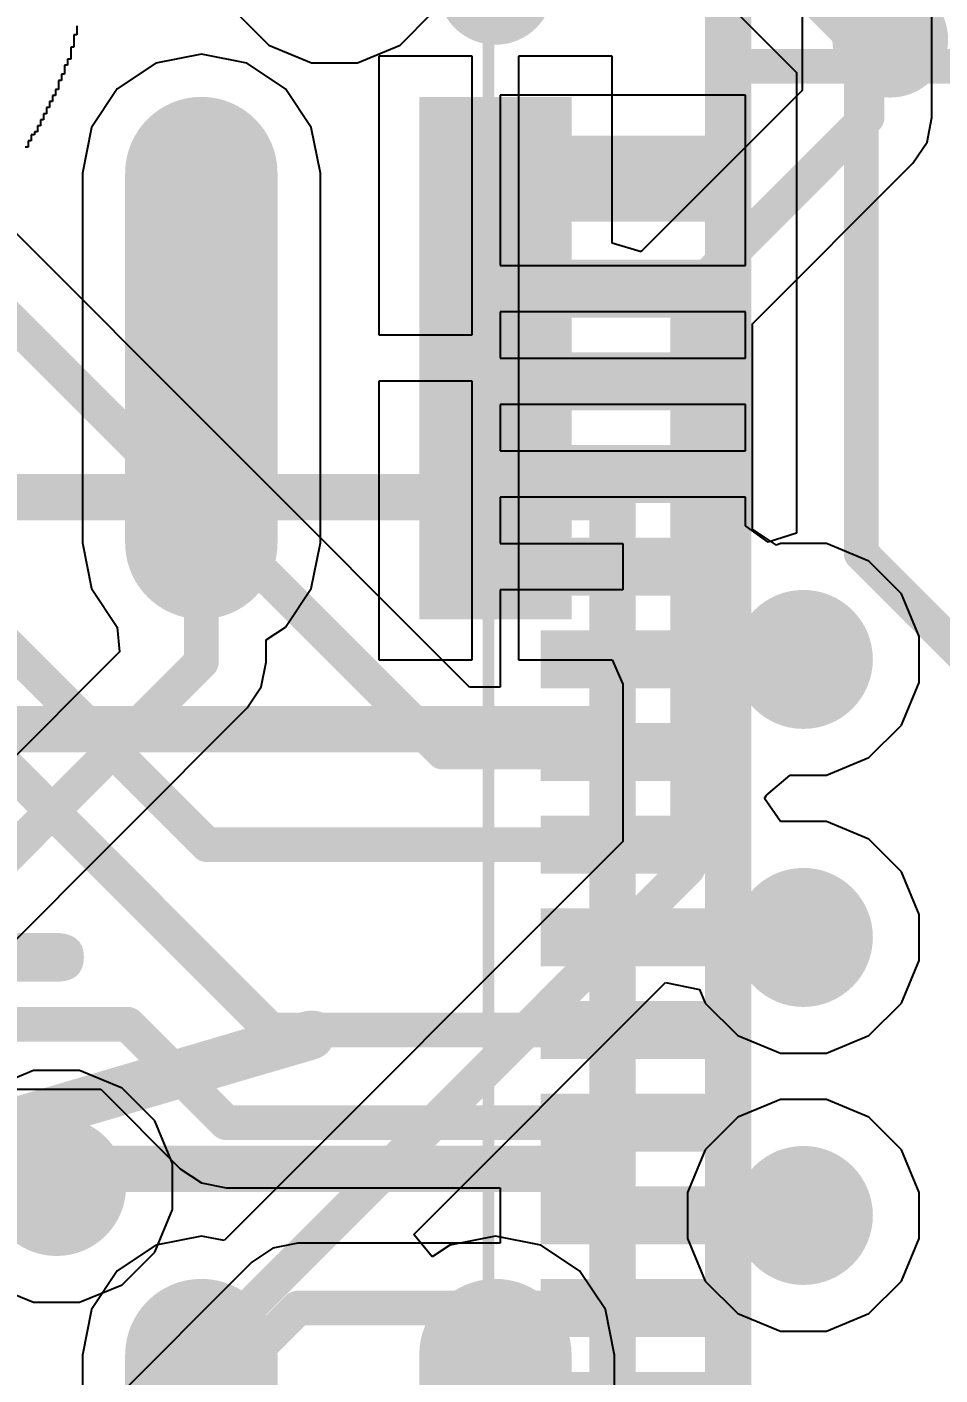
# Model space of a CAD drawing. Header units: inches. Extents: x -1.9 to 51.5, y -1.6 to 35.1.
# Drawn here: x 38.57 to 42.52, y 16.61 to 22.43 of the extents above; entities that cross this region are included whole.
import ezdxf

# ---------------------------------------------------------------- set-up
doc = ezdxf.new("R2010")
doc.units = ezdxf.units.IN
for name, color, linetype in [('Assembly Notes', 76, 'Continuous'), ('Bottom Layer', 76, 'Continuous'), ('Bottom Layer 1', 5, 'Continuous'), ('Bottom Overlay', 54, 'Continuous'), ('Bottom Paste', 16, 'Continuous'), ('Bottom Solder', 6, 'Continuous'), ('Mechanical 1', 6, 'Continuous'), ('Mechanical 13', 56, 'Continuous'), ('Mechanical 15', 56, 'Continuous'), ('Top Assembly', 56, 'Continuous'), ('Top Courtyard', 56, 'Continuous'), ('Top Layer', 16, 'Continuous'), ('Top Layer 1', 1, 'Continuous'), ('Top Overlay', 2, 'Continuous'), ('Top Paste', 8, 'Continuous'), ('Top Solder', 216, 'Continuous'), ('Via Holes', 16, 'Continuous')]:
    doc.layers.add(name, color=color, linetype=linetype)
doc.styles.add('GOST type B', font='', dxfattribs={"height": 0.2})
doc.styles.get('GOST type B').set_extended_font_data('GOST type B')

# ---------------------------------------------------------------- blocks, each defined once
blk = doc.blocks.new('DF40C_40DP_B_106')
at = {"layer": 'Bottom Layer 1'}
for points in [[(-4.115, -1.685), (-4.435, -1.685), (-4.435, -1.025), (-4.115, -1.025)], [(-3.7, -1.685), (-3.9, -1.685), (-3.9, -1.025), (-3.7, -1.025)], [(-3.3, -1.685), (-3.5, -1.685), (-3.5, -1.025), (-3.3, -1.025)], [(-2.9, -1.685), (-3.1, -1.685), (-3.1, -1.025), (-2.9, -1.025)], [(-2.5, -1.685), (-2.7, -1.685), (-2.7, -1.025), (-2.5, -1.025)], [(-2.1, -1.685), (-2.3, -1.685), (-2.3, -1.025), (-2.1, -1.025)], [(-1.7, -1.685), (-1.9, -1.685), (-1.9, -1.025), (-1.7, -1.025)], [(-1.3, -1.685), (-1.5, -1.685), (-1.5, -1.025), (-1.3, -1.025)], [(-0.9, -1.685), (-1.1, -1.685), (-1.1, -1.025), (-0.9, -1.025)], [(-0.5, -1.685), (-0.7, -1.685), (-0.7, -1.025), (-0.5, -1.025)], [(-0.1, -1.685), (-0.3, -1.685), (-0.3, -1.025), (-0.1, -1.025)], [(0.3, -1.685), (0.1, -1.685), (0.1, -1.025), (0.3, -1.025)], [(0.7, -1.685), (0.5, -1.685), (0.5, -1.025), (0.7, -1.025)]]:
    blk.add_hatch(color=5, dxfattribs=at).paths.add_polyline_path(points)
at = {"layer": 'Bottom Paste'}
for points in [[(-4.115, -1.685), (-4.435, -1.685), (-4.435, -1.025), (-4.115, -1.025)], [(-3.7, -1.685), (-3.9, -1.685), (-3.9, -1.025), (-3.7, -1.025)], [(-3.3, -1.685), (-3.5, -1.685), (-3.5, -1.025), (-3.3, -1.025)], [(-2.9, -1.685), (-3.1, -1.685), (-3.1, -1.025), (-2.9, -1.025)], [(-2.5, -1.685), (-2.7, -1.685), (-2.7, -1.025), (-2.5, -1.025)], [(-2.1, -1.685), (-2.3, -1.685), (-2.3, -1.025), (-2.1, -1.025)], [(-1.7, -1.685), (-1.9, -1.685), (-1.9, -1.025), (-1.7, -1.025)], [(-1.3, -1.685), (-1.5, -1.685), (-1.5, -1.025), (-1.3, -1.025)], [(-0.9, -1.685), (-1.1, -1.685), (-1.1, -1.025), (-0.9, -1.025)], [(-0.5, -1.685), (-0.7, -1.685), (-0.7, -1.025), (-0.5, -1.025)], [(-0.1, -1.685), (-0.3, -1.685), (-0.3, -1.025), (-0.1, -1.025)], [(0.3, -1.685), (0.1, -1.685), (0.1, -1.025), (0.3, -1.025)], [(0.7, -1.685), (0.5, -1.685), (0.5, -1.025), (0.7, -1.025)]]:
    blk.add_hatch(color=16, dxfattribs=at).paths.add_polyline_path(points)
at = {"layer": 'Bottom Solder'}
for points in [[(-4.09, -1.71), (-4.46, -1.71), (-4.46, -1), (-4.09, -1)], [(-3.675, -1.71), (-3.925, -1.71), (-3.925, -1), (-3.675, -1)], [(-3.275, -1.71), (-3.525, -1.71), (-3.525, -1), (-3.275, -1)], [(-2.875, -1.71), (-3.125, -1.71), (-3.125, -1), (-2.875, -1)], [(-2.475, -1.71), (-2.725, -1.71), (-2.725, -1), (-2.475, -1)], [(-2.075, -1.71), (-2.325, -1.71), (-2.325, -1), (-2.075, -1)], [(-1.675, -1.71), (-1.925, -1.71), (-1.925, -1), (-1.675, -1)], [(-1.275, -1.71), (-1.525, -1.71), (-1.525, -1), (-1.275, -1)], [(-0.875, -1.71), (-1.125, -1.71), (-1.125, -1), (-0.875, -1)], [(-0.475, -1.71), (-0.725, -1.71), (-0.725, -1), (-0.475, -1)], [(-0.075, -1.71), (-0.325, -1.71), (-0.325, -1), (-0.075, -1)], [(0.325, -1.71), (0.075, -1.71), (0.075, -1), (0.325, -1)], [(0.725, -1.71), (0.475, -1.71), (0.475, -1), (0.725, -1)], [(1.125, -1.71), (0.875, -1.71), (0.875, -1), (1.125, -1)]]:
    blk.add_hatch(color=6, dxfattribs=at).paths.add_polyline_path(points)
at = {"layer": 'Bottom Overlay'}
blk.add_lwpolyline([(-4.76, -0.925, 0.15, 0.15, 0), (-4.76, 0.925, 0.15, 0.15, 0)], format="xyseb", dxfattribs=at)
blk.add_lwpolyline([(-4.7975, -0.925, 0.075, 0.075, 1), (-4.7225, -0.925, 0.075, 0.075, 1)], format="xyseb", close=True, dxfattribs=at)
at = {"layer": 'Mechanical 13'}
for points in [[(-4.76, -0.925, 0.127, 0.127, 0), (-4.76, 0.925, 0.127, 0.127, 0)], [(4.76, -0.925, 0.127, 0.127, 0), (-4.76, -0.925, 0.127, 0.127, 0)]]:
    blk.add_lwpolyline(points, format="xyseb", dxfattribs=at)
blk.add_lwpolyline([(-4.7918, -0.925, 0.0635, 0.0635, 1), (-4.7283, -0.925, 0.0635, 0.0635, 1)], format="xyseb", close=True, dxfattribs=at)
blk.add_lwpolyline([(-4.7918, -0.925, 0.0635, 0.0635, 1), (-4.7283, -0.925, 0.0635, 0.0635, 1)], format="xyseb", close=True, dxfattribs=at)
at = {"layer": 'Mechanical 15'}
blk.add_lwpolyline([(5.01, -1.935, 0.05, 0.05, 0), (-5.01, -1.935, 0.05, 0.05, 0)], format="xyseb", dxfattribs=at)
blk = doc.blocks.new('SOIC_16_107')
at = {"layer": 'Top Layer 1'}
blk.add_hatch(color=1, dxfattribs=at).paths.add_polyline_path([(-3.6531, 4.749), (-1.4487, 4.749), (-1.4487, 4.141), (-3.6531, 4.141)])
h = blk.add_hatch(color=1, dxfattribs=at)
edge = h.paths.add_edge_path()
edge.add_arc((1.7527, 4.445), 0.304, 90, 180)
edge.add_line((1.4487, 4.445), (1.4487, 4.445))
edge.add_arc((1.7527, 4.445), 0.304, 180, 270)
edge.add_line((1.7527, 4.141), (3.3491, 4.141))
edge.add_arc((3.3491, 4.445), 0.304, 270, 360)
edge.add_line((3.6531, 4.445), (3.6531, 4.445))
edge.add_arc((3.3491, 4.445), 0.304, 0, 90)
edge.add_line((3.3491, 4.749), (1.7527, 4.749))
h = blk.add_hatch(color=1, dxfattribs=at)
edge = h.paths.add_edge_path()
edge.add_arc((-3.3491, 3.175), 0.304, 90, 180)
edge.add_line((-3.6531, 3.175), (-3.6531, 3.175))
edge.add_arc((-3.3491, 3.175), 0.304, 180, 270)
edge.add_line((-3.3491, 2.871), (-1.7527, 2.871))
edge.add_arc((-1.7527, 3.175), 0.304, 270, 360)
edge.add_line((-1.4487, 3.175), (-1.4487, 3.175))
edge.add_arc((-1.7527, 3.175), 0.304, 0, 90)
edge.add_line((-1.7527, 3.479), (-3.3491, 3.479))
h = blk.add_hatch(color=1, dxfattribs=at)
edge = h.paths.add_edge_path()
edge.add_arc((1.7527, 3.175), 0.304, 90, 180)
edge.add_line((1.4487, 3.175), (1.4487, 3.175))
edge.add_arc((1.7527, 3.175), 0.304, 180, 270)
edge.add_line((1.7527, 2.871), (3.3491, 2.871))
edge.add_arc((3.3491, 3.175), 0.304, 270, 360)
edge.add_line((3.6531, 3.175), (3.6531, 3.175))
edge.add_arc((3.3491, 3.175), 0.304, 0, 90)
edge.add_line((3.3491, 3.479), (1.7527, 3.479))
at = {"layer": 'Top Paste'}
blk.add_hatch(color=8, dxfattribs=at).paths.add_polyline_path([(-3.6531, 4.749), (-1.4487, 4.749), (-1.4487, 4.141), (-3.6531, 4.141)])
h = blk.add_hatch(color=8, dxfattribs=at)
edge = h.paths.add_edge_path()
edge.add_arc((1.7527, 4.445), 0.304, 90, 180)
edge.add_line((1.4487, 4.445), (1.4487, 4.445))
edge.add_arc((1.7527, 4.445), 0.304, 180, 270)
edge.add_line((1.7527, 4.141), (3.3491, 4.141))
edge.add_arc((3.3491, 4.445), 0.304, 270, 360)
edge.add_line((3.6531, 4.445), (3.6531, 4.445))
edge.add_arc((3.3491, 4.445), 0.304, 0, 90)
edge.add_line((3.3491, 4.749), (1.7527, 4.749))
h = blk.add_hatch(color=8, dxfattribs=at)
edge = h.paths.add_edge_path()
edge.add_arc((-3.3491, 3.175), 0.304, 90, 180)
edge.add_line((-3.6531, 3.175), (-3.6531, 3.175))
edge.add_arc((-3.3491, 3.175), 0.304, 180, 270)
edge.add_line((-3.3491, 2.871), (-1.7527, 2.871))
edge.add_arc((-1.7527, 3.175), 0.304, 270, 360)
edge.add_line((-1.4487, 3.175), (-1.4487, 3.175))
edge.add_arc((-1.7527, 3.175), 0.304, 0, 90)
edge.add_line((-1.7527, 3.479), (-3.3491, 3.479))
h = blk.add_hatch(color=8, dxfattribs=at)
edge = h.paths.add_edge_path()
edge.add_arc((1.7527, 3.175), 0.304, 90, 180)
edge.add_line((1.4487, 3.175), (1.4487, 3.175))
edge.add_arc((1.7527, 3.175), 0.304, 180, 270)
edge.add_line((1.7527, 2.871), (3.3491, 2.871))
edge.add_arc((3.3491, 3.175), 0.304, 270, 360)
edge.add_line((3.6531, 3.175), (3.6531, 3.175))
edge.add_arc((3.3491, 3.175), 0.304, 0, 90)
edge.add_line((3.3491, 3.479), (1.7527, 3.479))
at = {"layer": 'Top Solder'}
blk.add_hatch(color=216, dxfattribs=at).paths.add_polyline_path([(-3.6781, 4.774), (-1.4237, 4.774), (-1.4237, 4.116), (-3.6781, 4.116)])
h = blk.add_hatch(color=216, dxfattribs=at)
edge = h.paths.add_edge_path()
edge.add_arc((1.7527, 4.445), 0.329, 90, 180)
edge.add_line((1.4237, 4.445), (1.4237, 4.445))
edge.add_arc((1.7527, 4.445), 0.329, 180, 270)
edge.add_line((1.7527, 4.116), (3.3491, 4.116))
edge.add_arc((3.3491, 4.445), 0.329, 270, 360)
edge.add_line((3.6781, 4.445), (3.6781, 4.445))
edge.add_arc((3.3491, 4.445), 0.329, 0, 90)
edge.add_line((3.3491, 4.774), (1.7527, 4.774))
h = blk.add_hatch(color=216, dxfattribs=at)
edge = h.paths.add_edge_path()
edge.add_arc((-3.3491, 3.175), 0.329, 90, 180)
edge.add_line((-3.6781, 3.175), (-3.6781, 3.175))
edge.add_arc((-3.3491, 3.175), 0.329, 180, 270)
edge.add_line((-3.3491, 2.846), (-1.7527, 2.846))
edge.add_arc((-1.7527, 3.175), 0.329, 270, 360)
edge.add_line((-1.4237, 3.175), (-1.4237, 3.175))
edge.add_arc((-1.7527, 3.175), 0.329, 0, 90)
edge.add_line((-1.7527, 3.504), (-3.3491, 3.504))
h = blk.add_hatch(color=216, dxfattribs=at)
edge = h.paths.add_edge_path()
edge.add_arc((1.7527, 3.175), 0.329, 90, 180)
edge.add_line((1.4237, 3.175), (1.4237, 3.175))
edge.add_arc((1.7527, 3.175), 0.329, 180, 270)
edge.add_line((1.7527, 2.846), (3.3491, 2.846))
edge.add_arc((3.3491, 3.175), 0.329, 270, 360)
edge.add_line((3.6781, 3.175), (3.6781, 3.175))
edge.add_arc((3.3491, 3.175), 0.329, 0, 90)
edge.add_line((3.3491, 3.504), (1.7527, 3.504))
at = {"layer": 'Mechanical 1'}
for points in [[(-1.95, -4.95, 0.2, 0.2, 0), (-1.95, 4.95, 0.2, 0.2, 0)], [(1.95, 4.95, 0.2, 0.2, 0), (-1.95, 4.95, 0.2, 0.2, 0)]]:
    blk.add_lwpolyline(points, format="xyseb", dxfattribs=at)
blk.add_lwpolyline([(-2, 4.95, 0.1, 0.1, 1), (-1.9, 4.95, 0.1, 0.1, 1)], format="xyseb", close=True, dxfattribs=at)
blk.add_lwpolyline([(-2, 4.95, 0.1, 0.1, 1), (-1.9, 4.95, 0.1, 0.1, 1)], format="xyseb", close=True, dxfattribs=at)
at = {"layer": 'Top Assembly'}
blk.add_lwpolyline([(4.1531, 5.45, 0.2, 0.2, 0), (-4.1531, 5.45, 0.2, 0.2, 0)], format="xyseb", dxfattribs=at)
at = {"layer": 'Top Courtyard'}
blk.add_lwpolyline([(4.1531, 5.45, 0.2, 0.2, 0), (-4.1531, 5.45, 0.2, 0.2, 0)], format="xyseb", dxfattribs=at)
at = {"layer": 'Top Overlay'}
for points in [[(-0.9487, -4.95, 0.2, 0.2, 0), (-0.9487, 4.95, 0.2, 0.2, 0)], [(0.9487, 4.95, 0.2, 0.2, 0), (-0.9487, 4.95, 0.2, 0.2, 0)], [(0.9487, -4.95, 0.2, 0.2, 0), (0.9487, 4.95, 0.2, 0.2, 0)]]:
    blk.add_lwpolyline(points, format="xyseb", dxfattribs=at)
for points in [[(-0.9987, 4.95, 0.1, 0.1, 1), (-0.8987, 4.95, 0.1, 0.1, 1)], [(-0.9987, 4.95, 0.1, 0.1, 1), (-0.8987, 4.95, 0.1, 0.1, 1)], [(0.8987, 4.95, 0.1, 0.1, 1), (0.9987, 4.95, 0.1, 0.1, 1)], [(0.8987, 4.95, 0.1, 0.1, 1), (0.9987, 4.95, 0.1, 0.1, 1)], [(-4.0281, 4.445, 0.25, 0.25, 1), (-4.2781, 4.445, 0.25, 0.25, 1)], [(-4.0906, 4.445, 0.125, 0.125, 1), (-3.9656, 4.445, 0.125, 0.125, 1)]]:
    blk.add_lwpolyline(points, format="xyseb", close=True, dxfattribs=at)
blk = doc.blocks.new('0603R_B_137')
at = {"layer": 'Assembly Notes', "style": 'GOST type B', "text_generation_flag": 2}
blk.add_text('R13_4', height=2.15, rotation=180, dxfattribs=at).set_placement((-2.4, -1.4))
blk = doc.blocks.new('SOT223_175')
at = {"layer": 'Top Overlay'}
for points in [[(-2.8, 3.3, 0.25, 0.25, 1), (-3.05, 3.3, 0.25, 0.25, 1)], [(-3.1125, 3.3, 0.125, 0.125, 1), (-2.9875, 3.3, 0.125, 0.125, 1)], [(-2.8625, 3.3, 0.125, 0.125, 1), (-2.7375, 3.3, 0.125, 0.125, 1)]]:
    blk.add_lwpolyline(points, format="xyseb", close=True, dxfattribs=at)

msp = doc.modelspace()

# ---------------------------------------------------------------- hatches: boundary and pattern name
at = {"layer": 'Bottom Layer'}
h = msp.add_hatch(color=76, dxfattribs=at)
edge = h.paths.add_edge_path()
edge.add_arc((41.925, 19.7), 0.3, 0, 360)
h = msp.add_hatch(color=76, dxfattribs=at)
edge = h.paths.add_edge_path()
edge.add_arc((41.925, 18.5), 0.3, 0, 360)
h = msp.add_hatch(color=76, dxfattribs=at)
edge = h.paths.add_edge_path()
edge.add_arc((38.7, 17.425), 0.3, 0, 360)
h = msp.add_hatch(color=76, dxfattribs=at)
edge = h.paths.add_edge_path()
edge.add_arc((41.925, 17.3), 0.3, 0, 360)
at = {"layer": 'Bottom Layer 1'}
h = msp.add_hatch(color=5, dxfattribs=at)
edge = h.paths.add_edge_path()
edge.add_arc((41.925, 19.7), 0.3, 0, 360)
h = msp.add_hatch(color=5, dxfattribs=at)
edge = h.paths.add_edge_path()
edge.add_arc((41.925, 18.5), 0.3, 0, 360)
h = msp.add_hatch(color=5, dxfattribs=at)
edge = h.paths.add_edge_path()
edge.add_arc((38.7, 17.425), 0.3, 0, 360)
h = msp.add_hatch(color=5, dxfattribs=at)
edge = h.paths.add_edge_path()
edge.add_arc((41.925, 17.3), 0.3, 0, 360)
at = {"layer": 'Top Layer'}
h = msp.add_hatch(color=16, dxfattribs=at)
edge = h.paths.add_edge_path()
edge.add_arc((41.925, 19.7), 0.3, 0, 360)
h = msp.add_hatch(color=16, dxfattribs=at)
edge = h.paths.add_edge_path()
edge.add_arc((41.925, 18.5), 0.3, 0, 360)
h = msp.add_hatch(color=16, dxfattribs=at)
edge = h.paths.add_edge_path()
edge.add_arc((38.7, 17.425), 0.3, 0, 360)
h = msp.add_hatch(color=16, dxfattribs=at)
edge = h.paths.add_edge_path()
edge.add_arc((41.925, 17.3), 0.3, 0, 360)
at = {"layer": 'Top Layer 1'}
h = msp.add_hatch(color=1, dxfattribs=at)
edge = h.paths.add_edge_path()
edge.add_arc((41.925, 19.7), 0.3, 0, 360)
h = msp.add_hatch(color=1, dxfattribs=at)
edge = h.paths.add_edge_path()
edge.add_arc((41.925, 18.5), 0.3, 0, 360)
h = msp.add_hatch(color=1, dxfattribs=at)
edge = h.paths.add_edge_path()
edge.add_arc((38.7, 17.425), 0.3, 0, 360)
h = msp.add_hatch(color=1, dxfattribs=at)
edge = h.paths.add_edge_path()
edge.add_arc((41.925, 17.3), 0.3, 0, 360)
at = {"layer": 'Via Holes'}
h = msp.add_hatch(color=7, dxfattribs=at)
edge = h.paths.add_edge_path()
edge.add_arc((41.925, 19.7), 0.15, 0, 360)
h = msp.add_hatch(color=7, dxfattribs=at)
edge = h.paths.add_edge_path()
edge.add_arc((41.925, 18.5), 0.15, 0, 360)
h = msp.add_hatch(color=7, dxfattribs=at)
edge = h.paths.add_edge_path()
edge.add_arc((38.7, 17.425), 0.15, 0, 360)
h = msp.add_hatch(color=7, dxfattribs=at)
edge = h.paths.add_edge_path()
edge.add_arc((41.925, 17.3), 0.15, 0, 360)

# ---------------------------------------------------------------- linework, layer by layer
at = {"layer": 'Bottom Layer'}
for p, q in [((39.4761, 22.4918), (39.6168, 22.3511)), ((40.1832, 22.3511), (40.3239, 22.4918)), ((39.6168, 22.3511), (39.8005, 22.275)), ((39.9995, 22.275), (40.1832, 22.3511)), ((39.8005, 22.275), (39.9995, 22.275)), ((38.6005, 17.925), (38.4168, 17.8489)), ((38.7995, 17.925), (38.6005, 17.925)), ((38.9832, 17.8489), (38.7995, 17.925)), ((39.1239, 17.7082), (38.9832, 17.8489)), ((39.2, 17.5245), (39.1239, 17.7082)), ((39.2, 17.3255), (39.2, 17.5245)), ((39.1239, 17.1418), (39.2, 17.3255)), ((38.9832, 17.0011), (39.1239, 17.1418)), ((38.4168, 17.0011), (38.6005, 16.925)), ((38.7995, 16.925), (38.9832, 17.0011)), ((38.6005, 16.925), (38.7995, 16.925))]:
    msp.add_line(p, q, dxfattribs=at)
at = {"layer": 'Bottom Layer 1'}
for p, q in [((41.0773, 23.0512), (41.8946, 22.2339)), ((40.4834, 19.5804), (37.7304, 22.3334)), ((41.8946, 22.2339), (41.8946, 20.2453)), ((41.675, 22.135), (40.615, 22.135)), ((40.615, 22.135), (40.615, 21.415)), ((41.675, 21.4), (41.675, 22.135)), ((40.615, 21.415), (40.615, 21.4)), ((40.615, 21.4), (41.145, 21.4)), ((41.145, 21.4), (41.675, 21.4)), ((41.145, 21.2), (40.615, 21.2)), ((40.615, 21.2), (40.615, 21)), ((41.675, 21.2), (41.145, 21.2)), ((41.675, 21), (41.675, 21.2)), ((40.615, 21), (41.145, 21)), ((41.145, 21), (41.675, 21)), ((41.145, 20.8), (40.615, 20.8)), ((40.615, 20.8), (40.615, 20.6)), ((41.675, 20.8), (41.145, 20.8)), ((41.675, 20.6), (41.675, 20.8)), ((40.615, 20.6), (40.615, 20.6)), ((40.615, 20.6), (41.145, 20.6)), ((41.145, 20.6), (41.675, 20.6)), ((41.145, 20.4), (40.615, 20.4)), ((40.615, 20.4), (40.615, 20.2)), ((41.675, 20.4), (41.145, 20.4)), ((41.675, 20.2764), (41.675, 20.4)), ((41.7723, 20.2061), (41.675, 20.2764)), ((40.615, 20.2), (41.145, 20.2)), ((41.145, 20.2), (41.145, 20.0001)), ((41.8946, 20.2453), (41.7723, 20.2061)), ((41.145, 20.0001), (40.615, 20.0001)), ((40.615, 20.0001), (40.615, 19.5804)), ((40.615, 19.5804), (40.4834, 19.5804)), ((32.8661, 17.8446), (38.8914, 17.8446)), ((38.8914, 17.8446), (39.2342, 17.5017)), ((39.2342, 17.5017), (39.3252, 17.441)), ((39.3252, 17.441), (39.4325, 17.4196)), ((39.4325, 17.4196), (40.615, 17.4196)), ((40.615, 17.4196), (40.615, 17.1804)), ((39.7415, 17.1804), (39.6342, 17.159)), ((40.615, 17.1804), (39.7415, 17.1804)), ((39.6342, 17.159), (39.5432, 17.0983)), ((39.5432, 17.0983), (37.132, 14.687))]:
    msp.add_line(p, q, dxfattribs=at)
for points in [[(40.975, 23.55, 0.15, 0.15, 0), (42.175, 22.35, 0.15, 0.15, 0)], [(35.5, 22.75, 0.15, 0.15, 0), (39.35, 18.9, 0.15, 0.15, 0)], [(42.175, 20.1571, 0.15, 0.15, 0), (42.175, 22.35, 0.15, 0.15, 0)], [(37.45, 22.2173, 0.15, 0.15, 0), (40.3673, 19.3, 0.15, 0.15, 0)], [(42.175, 20.1571, 0.15, 0.15, 0), (43.4321, 18.9, 0.15, 0.15, 0)], [(41.145, 19.7, 0.15, 0.15, 0), (41.925, 19.7, 0.15, 0.15, 0)], [(38.3614, 19.3636, 0.15, 0.15, 0), (39.625, 18.1, 0.15, 0.15, 0)], [(40.3673, 19.3, 0.15, 0.15, 0), (41.145, 19.3, 0.15, 0.15, 0)], [(39.35, 18.9, 0.15, 0.15, 0), (41.145, 18.9, 0.15, 0.15, 0)], [(41.145, 18.5, 0.15, 0.15, 0), (41.9, 18.5, 0.15, 0.15, 0)], [(32.75, 18.125, 0.15, 0.15, 0), (39.0075, 18.125, 0.15, 0.15, 0)], [(39.0075, 18.125, 0.15, 0.15, 0), (39.4325, 17.7, 0.15, 0.15, 0)], [(39.625, 18.1, 0.15, 0.15, 0), (41.145, 18.1, 0.15, 0.15, 0)], [(39.4325, 17.7, 0.15, 0.15, 0), (41.145, 17.7, 0.15, 0.15, 0)], [(41.145, 17.3, 0.15, 0.15, 0), (41.925, 17.3, 0.15, 0.15, 0)], [(36.4165, 13.575, 0.15, 0.15, 0), (39.7415, 16.9, 0.15, 0.15, 0)], [(39.7415, 16.9, 0.15, 0.15, 0), (41.145, 16.9, 0.15, 0.15, 0)]]:
    msp.add_lwpolyline(points, format="xyseb", dxfattribs=at)
for points in [[(42.1375, 22.35, 0.075, 0.075, 1), (42.2125, 22.35, 0.075, 0.075, 1)], [(42.1375, 22.35, 0.075, 0.075, 1), (42.2125, 22.35, 0.075, 0.075, 1)], [(42.1375, 20.1571, 0.075, 0.075, 1), (42.2125, 20.1571, 0.075, 0.075, 1)], [(42.1375, 20.1571, 0.075, 0.075, 1), (42.2125, 20.1571, 0.075, 0.075, 1)], [(41.1075, 19.7, 0.075, 0.075, 1), (41.1825, 19.7, 0.075, 0.075, 1)], [(41.8875, 19.7, 0.075, 0.075, 1), (41.9625, 19.7, 0.075, 0.075, 1)], [(40.3298, 19.3, 0.075, 0.075, 1), (40.4048, 19.3, 0.075, 0.075, 1)], [(40.3298, 19.3, 0.075, 0.075, 1), (40.4048, 19.3, 0.075, 0.075, 1)], [(41.1075, 19.3, 0.075, 0.075, 1), (41.1825, 19.3, 0.075, 0.075, 1)], [(39.3125, 18.9, 0.075, 0.075, 1), (39.3875, 18.9, 0.075, 0.075, 1)], [(39.3125, 18.9, 0.075, 0.075, 1), (39.3875, 18.9, 0.075, 0.075, 1)], [(41.1075, 18.9, 0.075, 0.075, 1), (41.1825, 18.9, 0.075, 0.075, 1)], [(41.1075, 18.5, 0.075, 0.075, 1), (41.1825, 18.5, 0.075, 0.075, 1)], [(41.8625, 18.5, 0.075, 0.075, 1), (41.9375, 18.5, 0.075, 0.075, 1)], [(38.97, 18.125, 0.075, 0.075, 1), (39.045, 18.125, 0.075, 0.075, 1)], [(38.97, 18.125, 0.075, 0.075, 1), (39.045, 18.125, 0.075, 0.075, 1)], [(39.5875, 18.1, 0.075, 0.075, 1), (39.6625, 18.1, 0.075, 0.075, 1)], [(39.5875, 18.1, 0.075, 0.075, 1), (39.6625, 18.1, 0.075, 0.075, 1)], [(41.1075, 18.1, 0.075, 0.075, 1), (41.1825, 18.1, 0.075, 0.075, 1)], [(39.395, 17.7, 0.075, 0.075, 1), (39.47, 17.7, 0.075, 0.075, 1)], [(39.395, 17.7, 0.075, 0.075, 1), (39.47, 17.7, 0.075, 0.075, 1)], [(41.1075, 17.7, 0.075, 0.075, 1), (41.1825, 17.7, 0.075, 0.075, 1)], [(41.1075, 17.3, 0.075, 0.075, 1), (41.1825, 17.3, 0.075, 0.075, 1)], [(41.8875, 17.3, 0.075, 0.075, 1), (41.9625, 17.3, 0.075, 0.075, 1)], [(39.704, 16.9, 0.075, 0.075, 1), (39.779, 16.9, 0.075, 0.075, 1)], [(39.704, 16.9, 0.075, 0.075, 1), (39.779, 16.9, 0.075, 0.075, 1)], [(41.1075, 16.9, 0.075, 0.075, 1), (41.1825, 16.9, 0.075, 0.075, 1)]]:
    msp.add_lwpolyline(points, format="xyseb", close=True, dxfattribs=at)
at = {"layer": 'Bottom Overlay'}
for p, q in [((38.7869, 22.4346), (38.7869, 22.3954)), ((38.7869, 22.3954), (38.7738, 22.3954)), ((38.7738, 22.3954), (38.7738, 22.3431)), ((38.7608, 22.2908), (38.7477, 22.2908)), ((38.7477, 22.2908), (38.7477, 22.2646)), ((38.7738, 22.3431), (38.7608, 22.3431)), ((38.7608, 22.3431), (38.7608, 22.2908)), ((38.7477, 22.2646), (38.7346, 22.2646)), ((38.7346, 22.2646), (38.7346, 22.2254)), ((38.7215, 22.1992), (38.7085, 22.1992)), ((38.7085, 22.1992), (38.7085, 22.16)), ((38.7346, 22.2254), (38.7215, 22.2254)), ((38.7215, 22.2254), (38.7215, 22.1992)), ((38.6954, 22.1338), (38.6823, 22.1338)), ((38.6823, 22.1338), (38.6823, 22.1077)), ((38.7085, 22.16), (38.6954, 22.16)), ((38.6954, 22.16), (38.6954, 22.1338)), ((38.6562, 22.0554), (38.6431, 22.0554)), ((38.6431, 22.0554), (38.6431, 22.0292)), ((38.6692, 22.0815), (38.6562, 22.0815)), ((38.6562, 22.0815), (38.6562, 22.0554)), ((38.6823, 22.1077), (38.6692, 22.1077)), ((38.6692, 22.1077), (38.6692, 22.0815)), ((38.63, 22.0031), (38.6169, 22.0031)), ((38.6169, 22.0031), (38.6169, 21.9769)), ((38.6431, 22.0292), (38.63, 22.0292)), ((38.63, 22.0292), (38.63, 22.0031)), ((38.5908, 21.9377), (38.5777, 21.9377)), ((38.5777, 21.9377), (38.5777, 21.9115)), ((38.6038, 21.9638), (38.5908, 21.9638)), ((38.5908, 21.9638), (38.5908, 21.9377)), ((38.6169, 21.9769), (38.6038, 21.9769)), ((38.6038, 21.9769), (38.6038, 21.9638)), ((38.5777, 21.9115), (38.5646, 21.9115))]:
    msp.add_line(p, q, dxfattribs=at)
at = {"layer": 'Top Layer'}
for p, q in [((39.4761, 22.4918), (39.6168, 22.3511)), ((40.1832, 22.3511), (40.3239, 22.4918)), ((39.6168, 22.3511), (39.8005, 22.275)), ((39.9995, 22.275), (40.1832, 22.3511)), ((39.8005, 22.275), (39.9995, 22.275)), ((38.6005, 17.925), (38.4168, 17.8489)), ((38.7995, 17.925), (38.6005, 17.925)), ((38.9832, 17.8489), (38.7995, 17.925)), ((39.1239, 17.7082), (38.9832, 17.8489)), ((39.2, 17.5245), (39.1239, 17.7082)), ((39.2, 17.3255), (39.2, 17.5245)), ((39.1239, 17.1418), (39.2, 17.3255)), ((38.9832, 17.0011), (39.1239, 17.1418)), ((38.4168, 17.0011), (38.6005, 16.925)), ((38.7995, 16.925), (38.9832, 17.0011)), ((38.6005, 16.925), (38.7995, 16.925))]:
    msp.add_line(p, q, dxfattribs=at)
at = {"layer": 'Top Layer 1'}
for p, q in [((42.4804, 22.0397), (42.4804, 24.5071)), ((41.9196, 23.0123), (41.9196, 22.1559)), ((39.325, 22.313), (39.1284, 22.2739)), ((39.5216, 22.2739), (39.325, 22.313)), ((40.495, 22.3031), (40.091, 22.3031)), ((40.091, 22.3031), (40.091, 21.1009)), ((40.495, 21.1009), (40.495, 22.3031)), ((41.099, 22.3031), (40.695, 22.3031)), ((40.695, 22.3031), (40.695, 21.0009)), ((41.099, 21.4968), (41.099, 22.3031)), ((39.1284, 22.2739), (38.9616, 22.1625)), ((39.6884, 22.1625), (39.5216, 22.2739)), ((38.9616, 22.1625), (38.8502, 21.9958)), ((39.7997, 21.9958), (39.6884, 22.1625)), ((41.9196, 22.1559), (41.2267, 21.463)), ((38.8502, 21.9958), (38.8111, 21.7991)), ((39.8389, 21.7991), (39.7997, 21.9958)), ((42.459, 21.9324), (42.4804, 22.0397)), ((42.3983, 21.8415), (42.459, 21.9324)), ((41.7054, 21.1486), (42.3983, 21.8415)), ((38.8111, 21.7991), (38.8111, 20.2027)), ((39.8389, 20.2027), (39.8389, 21.7991)), ((41.224, 21.4589), (41.099, 21.4968)), ((41.2267, 21.463), (41.224, 21.4589)), ((41.7054, 20.2627), (41.7054, 21.1486)), ((40.091, 21.1009), (40.495, 21.1009)), ((40.695, 21.0009), (40.695, 19.6987)), ((40.495, 20.9009), (40.091, 20.9009)), ((40.091, 20.9009), (40.091, 19.6987)), ((40.495, 19.6987), (40.495, 20.9009)), ((41.8093, 20.1933), (41.7054, 20.2627)), ((38.8111, 20.2027), (38.8502, 20.006)), ((39.7997, 20.006), (39.8389, 20.2027)), ((41.8255, 20.2), (41.8093, 20.1933)), ((42.0245, 20.2), (41.8255, 20.2)), ((42.2082, 20.1239), (42.0245, 20.2)), ((42.3489, 19.9832), (42.2082, 20.1239)), ((38.8502, 20.006), (38.9616, 19.8393)), ((39.6884, 19.8393), (39.7997, 20.006)), ((42.425, 19.7995), (42.3489, 19.9832)), ((38.9616, 19.8393), (38.9722, 19.7325)), ((39.6054, 19.7839), (39.6884, 19.8393)), ((39.6054, 19.6888), (39.6054, 19.7839)), ((42.425, 19.6005), (42.425, 19.7995)), ((38.9722, 19.7325), (37.7201, 18.4804)), ((39.584, 19.5815), (39.6054, 19.6888)), ((40.091, 19.6987), (40.495, 19.6987)), ((40.695, 19.6987), (41.099, 19.6987)), ((41.099, 19.6987), (41.1446, 19.5926)), ((39.5233, 19.4905), (39.584, 19.5815)), ((41.1446, 19.5926), (41.1446, 18.9135)), ((42.3489, 19.4168), (42.425, 19.6005)), ((38.0345, 18.0017), (39.5233, 19.4905)), ((42.2082, 19.2761), (42.3489, 19.4168)), ((42.0245, 19.2), (42.2082, 19.2761)), ((41.7661, 19.1134), (41.868, 19.2)), ((41.868, 19.2), (42.0245, 19.2)), ((41.7569, 19.1), (41.7661, 19.1134)), ((41.8255, 19), (41.7569, 19.1)), ((42.0245, 19), (41.8255, 19)), ((42.2082, 18.9239), (42.0245, 19)), ((41.1446, 18.9135), (39.4229, 17.1917)), ((42.3489, 18.7832), (42.2082, 18.9239)), ((42.425, 18.5995), (42.3489, 18.7832)), ((42.425, 18.4005), (42.425, 18.5995)), ((42.3489, 18.2168), (42.425, 18.4005)), ((40.2424, 17.2182), (41.3292, 18.3051)), ((41.3292, 18.3051), (41.4767, 18.2757)), ((41.4767, 18.2757), (41.5011, 18.2168)), ((41.5011, 18.2168), (41.6418, 18.0761)), ((42.2082, 18.0761), (42.3489, 18.2168)), ((41.6418, 18.0761), (41.8255, 18)), ((42.0245, 18), (42.2082, 18.0761)), ((41.8255, 18), (42.0245, 18)), ((41.8255, 17.8), (41.6418, 17.7239)), ((42.0245, 17.8), (41.8255, 17.8)), ((42.2082, 17.7239), (42.0245, 17.8)), ((41.6418, 17.7239), (41.5011, 17.5832)), ((42.3489, 17.5832), (42.2082, 17.7239)), ((41.5011, 17.5832), (41.425, 17.3995)), ((42.425, 17.3995), (42.3489, 17.5832)), ((41.425, 17.3995), (41.425, 17.2005)), ((42.425, 17.2005), (42.425, 17.3995)), ((39.1284, 17.1721), (38.9616, 17.0607)), ((39.325, 17.2112), (39.1284, 17.1721)), ((39.4229, 17.1917), (39.325, 17.2112)), ((40.3221, 17.1211), (40.2424, 17.2182)), ((40.3984, 17.1721), (40.3221, 17.1211)), ((40.595, 17.2112), (40.3984, 17.1721)), ((40.7916, 17.1721), (40.595, 17.2112)), ((40.9584, 17.0607), (40.7916, 17.1721)), ((41.425, 17.2005), (41.5011, 17.0168)), ((42.3489, 17.0168), (42.425, 17.2005)), ((38.9616, 17.0607), (38.8502, 16.894)), ((41.0697, 16.894), (40.9584, 17.0607)), ((41.5011, 17.0168), (41.6418, 16.8761)), ((42.2082, 16.8761), (42.3489, 17.0168)), ((38.8502, 16.894), (38.8111, 16.6973)), ((41.1089, 16.6973), (41.0697, 16.894)), ((41.6418, 16.8761), (41.8255, 16.8)), ((42.0245, 16.8), (42.2082, 16.8761)), ((41.8255, 16.8), (42.0245, 16.8)), ((38.8111, 16.6973), (38.8111, 15.1009)), ((41.1089, 15.1009), (41.1089, 16.6973))]:
    msp.add_line(p, q, dxfattribs=at)
for points in [[(42.2, 22.0397, 0.15, 0.15, 0), (42.2, 24.5071, 0.15, 0.15, 0)], [(41.425, 21.2647, 0.15, 0.15, 0), (42.2, 22.0397, 0.15, 0.15, 0)], [(41.425, 18.7973, 0.15, 0.15, 0), (41.425, 21.2647, 0.15, 0.15, 0)], [(39.325, 19.6888, 0.15, 0.15, 0), (39.325, 21.0009, 0.15, 0.15, 0)], [(37.8362, 18.2, 0.15, 0.15, 0), (39.325, 19.6888, 0.15, 0.15, 0)], [(39.325, 16.6973, 0.15, 0.15, 0), (41.425, 18.7973, 0.15, 0.15, 0)], [(39.325, 15.8991, 0.15, 0.15, 0), (39.325, 16.6973, 0.15, 0.15, 0)]]:
    msp.add_lwpolyline(points, format="xyseb", dxfattribs=at)
for points in [[(42.1625, 22.0397, 0.075, 0.075, 1), (42.2375, 22.0397, 0.075, 0.075, 1)], [(42.1625, 22.0397, 0.075, 0.075, 1), (42.2375, 22.0397, 0.075, 0.075, 1)], [(41.3875, 21.2647, 0.075, 0.075, 1), (41.4625, 21.2647, 0.075, 0.075, 1)], [(41.3875, 21.2647, 0.075, 0.075, 1), (41.4625, 21.2647, 0.075, 0.075, 1)], [(39.2875, 21.0009, 0.075, 0.075, 1), (39.3625, 21.0009, 0.075, 0.075, 1)], [(39.2875, 19.6888, 0.075, 0.075, 1), (39.3625, 19.6888, 0.075, 0.075, 1)], [(39.2875, 19.6888, 0.075, 0.075, 1), (39.3625, 19.6888, 0.075, 0.075, 1)], [(41.3875, 18.7973, 0.075, 0.075, 1), (41.4625, 18.7973, 0.075, 0.075, 1)], [(41.3875, 18.7973, 0.075, 0.075, 1), (41.4625, 18.7973, 0.075, 0.075, 1)], [(39.2875, 16.6973, 0.075, 0.075, 1), (39.3625, 16.6973, 0.075, 0.075, 1)], [(39.2875, 16.6973, 0.075, 0.075, 1), (39.3625, 16.6973, 0.075, 0.075, 1)]]:
    msp.add_lwpolyline(points, format="xyseb", close=True, dxfattribs=at)

# ---------------------------------------------------------------- block references
for name, p, rotation in [('SOT223_175', (45.6, 25.3), 90), ('SOIC_16_107', (36.15, 18.45), 270), ('DF40C_40DP_B_106', (42.5, 17.5), 270), ('0603R_B_137', (36.3415, 14.225), 90)]:
    msp.add_blockref(name, p, dxfattribs=dict(rotation=rotation))

doc.saveas('drawing.dxf')
